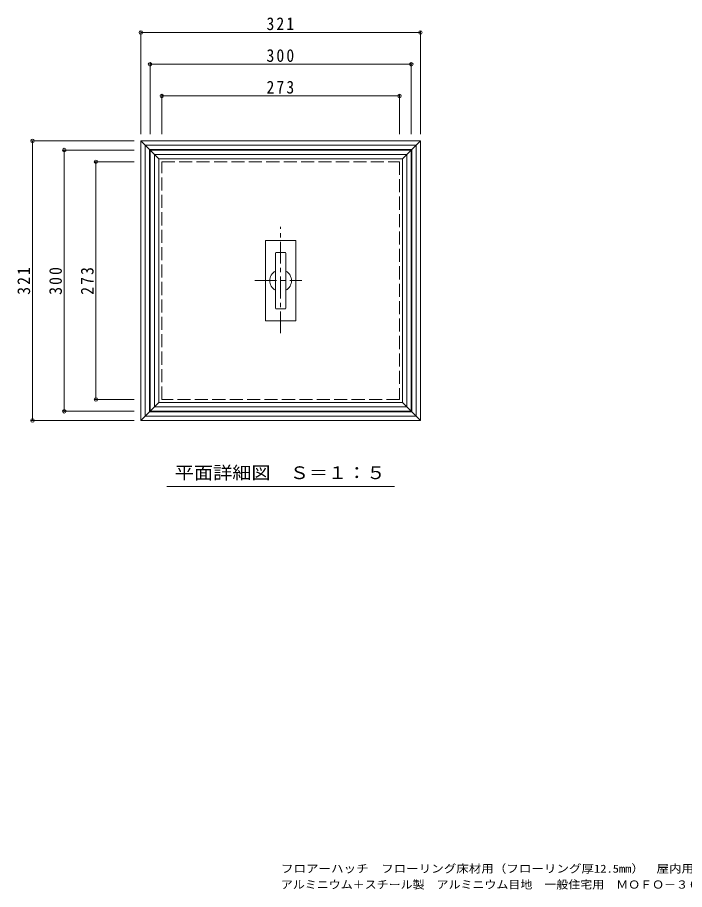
# Model space of a CAD drawing. Units: millimetres on the paper, enlarged 2 times, with parts at other scales. Extents: x -290 to 322, y -273 to 235.
# Drawn here: x -290.4 to 16, y -272.5 to 128 of the extents above; entities that cross this region are included whole.
import ezdxf
from ezdxf.enums import TextEntityAlignment as Align

# ---------------------------------------------------------------- set-up
doc = ezdxf.new("R2010")
doc.units = ezdxf.units.MM
doc.header["$LTSCALE"] = 2
doc.header["$PDMODE"] = 32
doc.header["$PDSIZE"] = 1.6
doc.linetypes.add('CHAIN1', pattern=[8, 5, -1, 1, -1])
doc.linetypes.add('DASHED3', pattern=[4, 3, -1])
for name, color, linetype, lineweight in [('0-1', 2, 'Continuous', 9), ('0-2', 3, 'Continuous', 9), ('0-4', 7, 'Continuous', 9)]:
    doc.layers.add(name, color=color, linetype=linetype, lineweight=lineweight)
doc.layers.add('F-5', color=7, linetype='Continuous')
doc.styles.add('ＭＳ ゴシック', font='')
doc.styles.get('ＭＳ ゴシック').set_extended_font_data('MS Gothic')

msp = doc.modelspace()

# ---------------------------------------------------------------- linework, layer by layer
at = {"layer": '0-1'}
for p, q in [((-233.714, 71.308), (-229.714, 67.308)), ((-233.714, 71.308), (-105.314, 71.308)), ((-233.714, -57.092), (-233.714, 71.308)), ((-231.714, -55.092), (-231.714, 69.308)), ((-231.714, 69.308), (-107.314, 69.308)), ((-109.314, 67.308), (-105.314, 71.308)), ((-107.314, 69.308), (-107.314, -55.092)), ((-105.314, 71.308), (-105.314, -57.092)), ((-229.714, -53.092), (-229.714, 67.308)), ((-229.714, 67.308), (-109.314, 67.308)), ((-109.314, 67.308), (-109.314, -53.092)), ((-229.714, -53.092), (-233.714, -57.092)), ((-107.314, -55.092), (-231.714, -55.092)), ((-109.314, -53.092), (-229.714, -53.092)), ((-109.314, -53.092), (-105.314, -57.092)), ((-105.314, -57.092), (-233.714, -57.092))]:
    msp.add_line(p, q, dxfattribs=at)
at = {"layer": '0-1', "linetype": 'DASHED3'}
msp.add_lwpolyline([(-224.114, -47.492), (-224.114, 61.708), (-114.914, 61.708), (-114.914, -47.492)], close=True, dxfattribs=at)
at = {"layer": '0-2'}
for p, q in [((-229.514, 67.108), (-225.514, 63.108)), ((-227.514, -50.892), (-227.514, 65.108)), ((-227.514, 65.108), (-111.514, 65.108)), ((-113.514, 63.108), (-109.514, 67.108)), ((-111.514, 65.108), (-111.514, -50.892)), ((-225.514, -48.892), (-225.514, 63.108)), ((-225.514, 63.108), (-113.514, 63.108)), ((-113.514, 63.108), (-113.514, -48.892)), ((-176.514, -11.092), (-176.514, 25.308)), ((-162.714, 25.508), (-176.314, 25.508)), ((-162.514, -11.092), (-162.514, 25.308)), ((-167.514, 20.108), (-171.514, 20.108)), ((-171.914, 19.708), (-171.914, -5.492)), ((-167.114, 19.708), (-167.114, -5.492)), ((-167.514, -5.892), (-171.514, -5.892)), ((-162.714, -11.292), (-176.314, -11.292)), ((-225.514, -48.892), (-229.514, -52.892)), ((-111.514, -50.892), (-227.514, -50.892)), ((-113.514, -48.892), (-225.514, -48.892)), ((-113.514, -48.892), (-109.514, -52.892))]:
    msp.add_line(p, q, dxfattribs=at)
at = {"layer": '0-2', "linetype": 'CHAIN1'}
for p, q in [((-169.514, -17.029), (-169.514, 31.899)), ((-181.351, 7.108), (-159.757, 7.108))]:
    msp.add_line(p, q, dxfattribs=at)
at = {"layer": '0-2'}
msp.add_lwpolyline([(-229.514, 67.108), (-109.514, 67.108), (-109.514, -52.892), (-229.514, -52.892)], close=True, dxfattribs=at)
for centre, radius, start, end in [((-176.314, 25.308), 0.2, 90, 180), ((-162.714, 25.308), 0.2, 0, 90), ((-171.514, 19.708), 0.4, 90, 180), ((-167.514, 19.708), 0.4, 0, 90), ((-169.514, 7.108), 5, 118.68561, 241.31439), ((-169.514, 7.108), 5, 298.68498, 61.31502), ((-171.514, -5.492), 0.4, 180, 270), ((-167.514, -5.492), 0.4, 270, 0), ((-176.314, -11.092), 0.2, 180, 270), ((-162.714, -11.092), 0.2, 270, 0)]:
    msp.add_arc(centre, radius, start, end, dxfattribs=at)
at = {"layer": '0-4'}
for p, q in [((-233.714, 74.377), (-233.714, 121.694)), ((-233.714, 121.094), (-105.314, 121.094)), ((-105.314, 74.377), (-105.314, 121.694)), ((-229.514, 74.377), (-229.514, 107.086)), ((-229.514, 106.486), (-109.514, 106.486)), ((-109.514, 74.377), (-109.514, 107.086)), ((-224.114, 74.377), (-224.114, 92.546)), ((-114.914, 74.377), (-114.914, 92.546)), ((-224.114, 91.946), (-114.914, 91.946)), ((-236.782, 71.308), (-284.099, 71.308)), ((-283.499, -57.092), (-283.499, 71.308)), ((-236.782, 67.108), (-269.492, 67.108)), ((-268.892, -52.892), (-268.892, 67.108)), ((-236.782, 61.708), (-254.952, 61.708)), ((-254.352, -47.492), (-254.352, 61.708)), ((-236.782, -47.492), (-254.952, -47.492)), ((-236.782, -52.892), (-269.492, -52.892)), ((-236.782, -57.092), (-284.099, -57.092)), ((-221.8, -87.492), (-117.228, -87.492))]:
    msp.add_line(p, q, dxfattribs=at)
for p in [(-233.714, 121.094), (-105.314, 121.094), (-229.514, 106.486), (-109.514, 106.486), (-224.114, 91.946), (-114.914, 91.946), (-283.499, 71.308), (-268.892, 67.108), (-254.352, 61.708), (-254.352, -47.492), (-268.892, -52.892), (-283.499, -57.092)]:
    msp.add_point(p, dxfattribs=at)

# ---------------------------------------------------------------- texts
at = {"layer": '0-4', "color": 2, "style": 'ＭＳ ゴシック', "width": 1.1}
msp.add_text('平面詳細図\u3000Ｓ＝１：５', height=5.865, dxfattribs=at).set_placement((-218.138, -85.8), align=Align.BOTTOM_LEFT)
at = {"layer": '0-4', "color": 2, "char_height": 5.865, "attachment_point": 7, "style": 'ＭＳ ゴシック'}
for s, insert in [('\\T1.27;\\W0.9;321', (-176.014, 122.094)), ('\\T1.27;\\W0.9;300', (-176.014, 107.486)), ('\\T1.27;\\W0.9;273', (-176.014, 92.946))]:
    msp.add_mtext(s, dxfattribs=dict(at, insert=insert))
at = {"layer": '0-4', "color": 2, "char_height": 5.865, "attachment_point": 7, "rotation": 90, "style": 'ＭＳ ゴシック'}
for s, insert in [('\\T1.27;\\W0.9;321', (-284.499, 0.608)), ('\\T1.27;\\W0.9;300', (-269.892, 0.608)), ('\\T1.27;\\W0.9;273', (-255.352, 0.608))]:
    msp.add_mtext(s, dxfattribs=dict(at, insert=insert))
at = {"layer": 'F-5', "style": 'ＭＳ ゴシック'}
for s, width, p in [('フロアーハッチ\u3000フローリング床材用（フローリング厚12.5mm）\u3000屋内用\u3000一般形', 1.15, (-169.368, -265.882)), ('アルミニウム＋スチール製\u3000アルミニウム目地\u3000一般住宅用\u3000ＭＯＦＯ－３００－１２.５', 1.1, (-169.422, -273.214))]:
    msp.add_text(s, height=3.666, dxfattribs=dict(at, width=width)).set_placement(p, align=Align.BOTTOM_LEFT)

doc.saveas('drawing.dxf')
